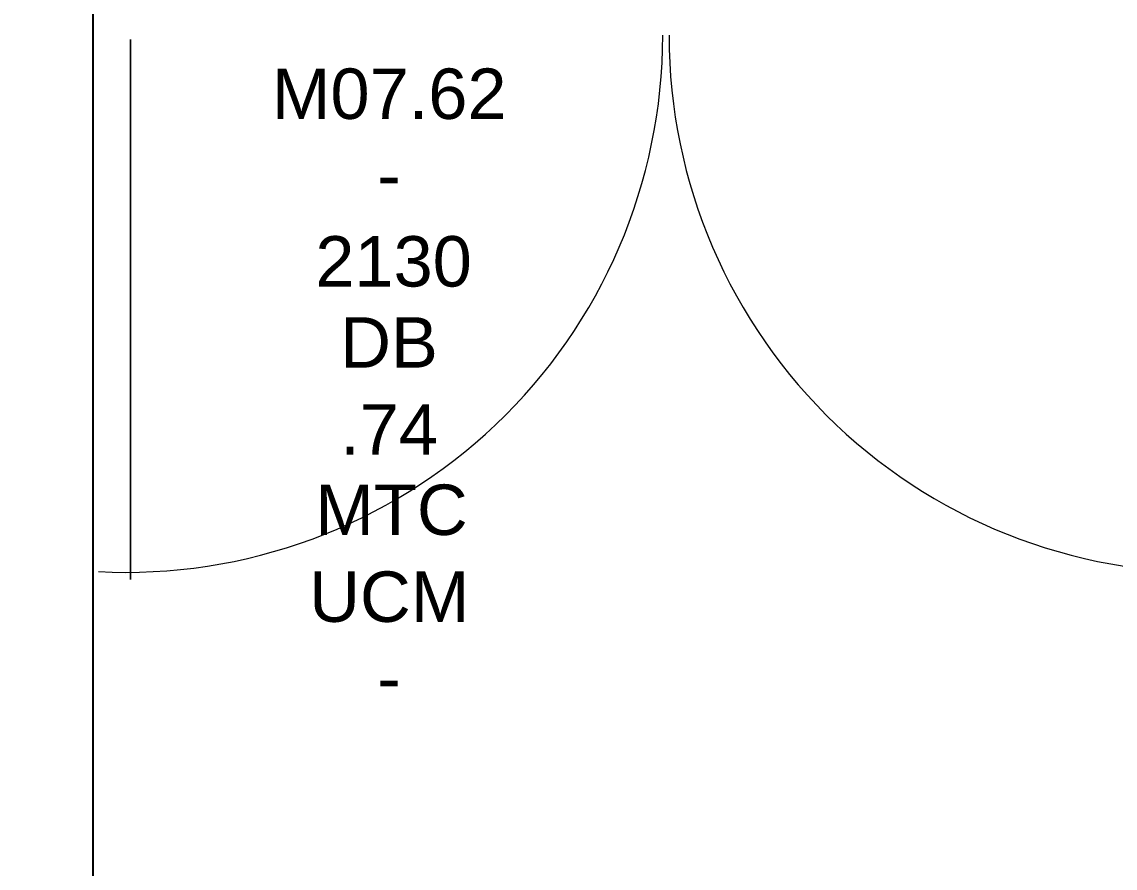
# Model space of a CAD drawing. Header units: millimetres. Extents: x -59 to 47, y 152 to 919.
# Drawn here: x -7.865 to -6.096, y 570.223 to 571.591 of the extents above; entities that cross this region are included whole.
import ezdxf

# ---------------------------------------------------------------- set-up
doc = ezdxf.new("R2010")
doc.units = ezdxf.units.MM
for name, color, linetype in [('PDF_014407$DR', 7, 'Continuous'), ('PDF_014407$WA-EXT', 7, 'Continuous'), ('PDF_Text', 7, 'Continuous')]:
    doc.layers.add(name, color=color, linetype=linetype)
doc.styles.add('PDF ArialMT', font='arial.ttf')

msp = doc.modelspace()

# ---------------------------------------------------------------- linework, layer by layer
at = {"layer": 'PDF_014407$DR', "lineweight": 0}
msp.add_lwpolyline([(-7.6889, 571.5626), (-7.6889, 570.6892), (-7.6889, 571.5626)], dxfattribs=at)
for centre, start, end in [((-7.696, 571.5693), 267.0447, 360), ((-5.9492, 571.5693), 180, 272.9553)]:
    msp.add_arc(centre, 0.8683, start, end, dxfattribs=at)
at = {"layer": 'PDF_014407$WA-EXT', "lineweight": 25}
msp.add_lwpolyline([(-14.1336, 572.6367), (-13.5715, 572.6367), (-13.5715, 572.4962), (-13.3105, 572.4962), (-13.3105, 572.8776), (-13.5213, 572.8776), (-13.5213, 574.8251), (-15.3684, 574.8251), (-15.3684, 577.2444), (-8.0101, 577.2444), (-8.0101, 569.9163), (-13.3105, 569.9163), (-13.3105, 570.8599), (-13.5715, 570.8599), (-13.5715, 569.6553), (-7.7491, 569.6553), (-7.7491, 572.0846)], dxfattribs=at)

# ---------------------------------------------------------------- texts
at = {"layer": 'PDF_Text', "char_height": 0.0815, "attachment_point": 4, "style": 'PDF ArialMT'}
for s, insert in [('M07.62', (-7.4601, 571.4742)), ('-', (-7.2894, 571.3437)), ('2130', (-7.3898, 571.2032)), ('DB', (-7.3496, 571.0727)), ('.74', (-7.3496, 570.9321)), ('MTC', (-7.3898, 570.8016)), ('UCM', (-7.3998, 570.6611)), ('-', (-7.2894, 570.5306))]:
    msp.add_mtext(s, dxfattribs=dict(at, insert=insert))

doc.saveas('drawing.dxf')
